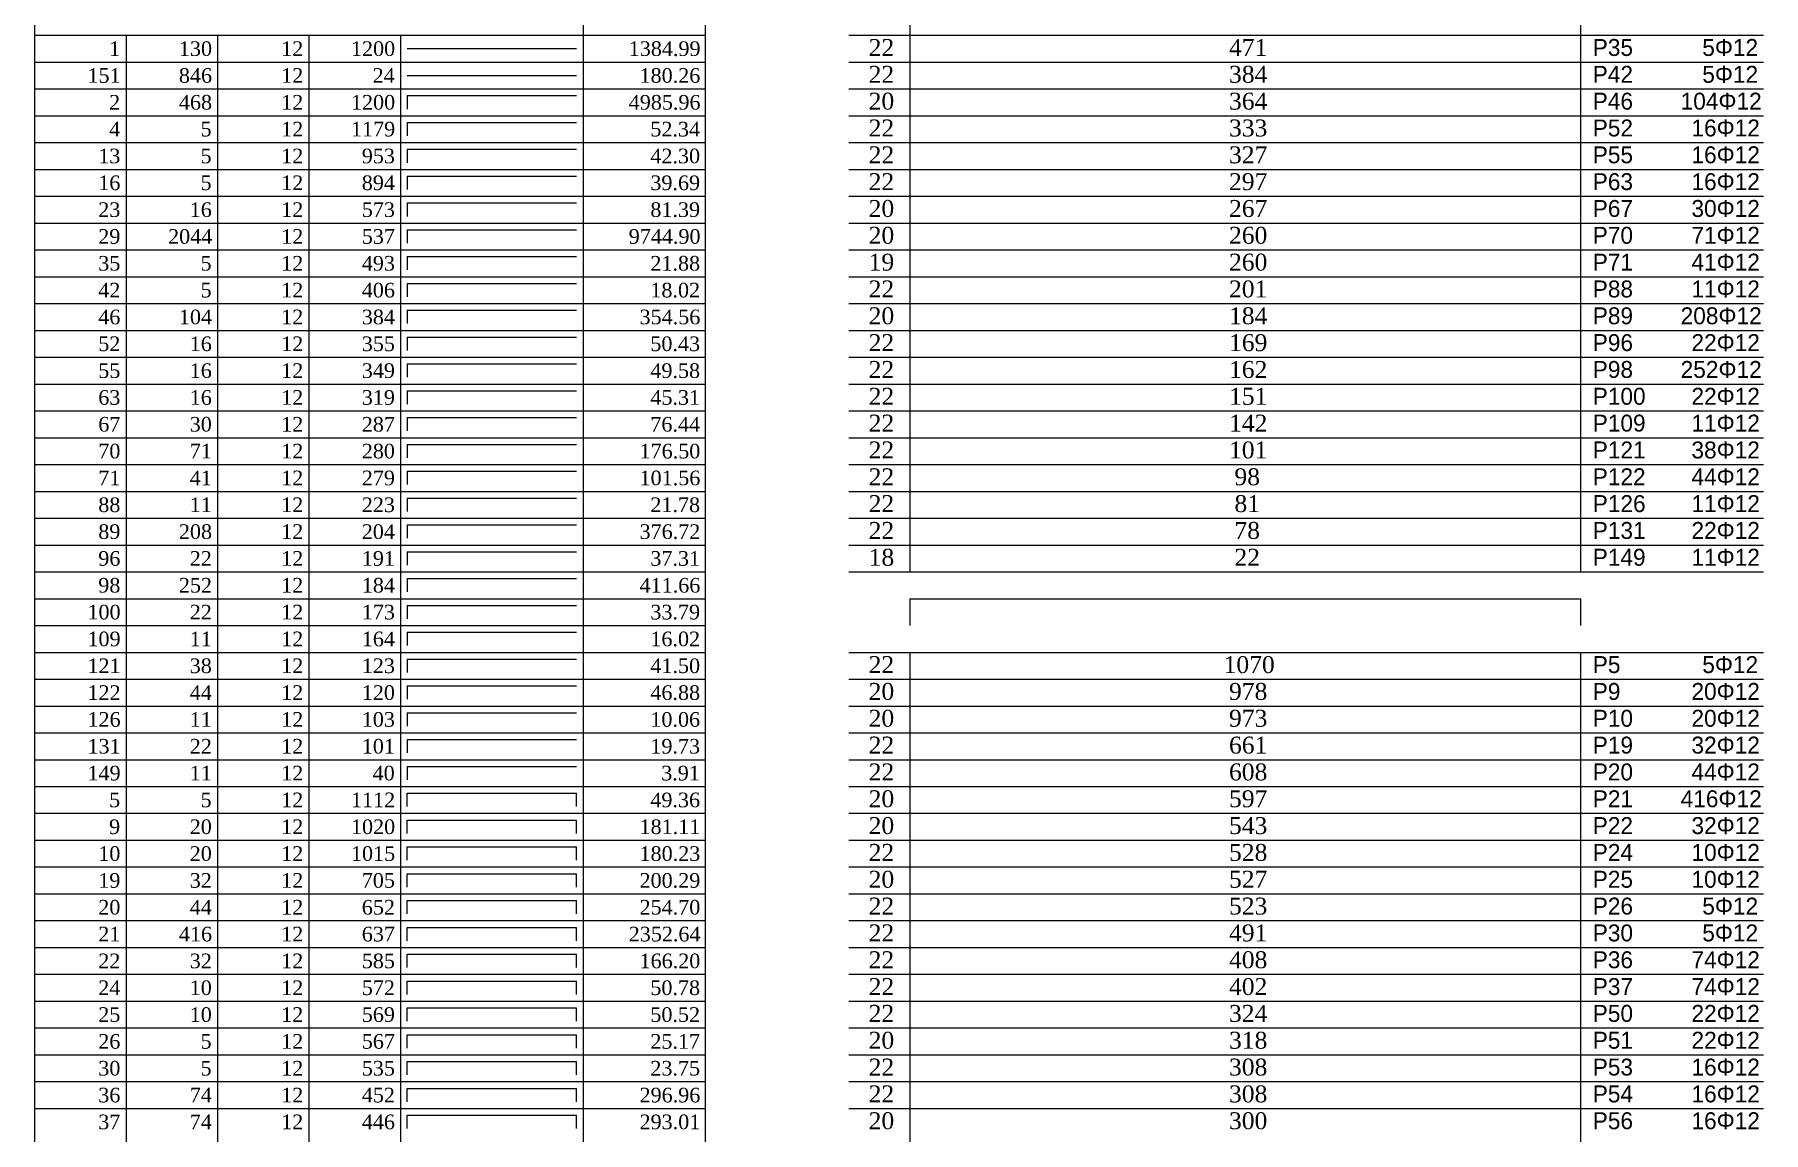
# Model space of a CAD drawing. Header units: metres. Extents: x 419734 to 420376, y 4564732 to 4565123.
# Drawn here: x 420047.38 to 420067.79, y 4565033.71 to 4565046.67 of the extents above; entities that cross this region are included whole.
import ezdxf

# ---------------------------------------------------------------- set-up
doc = ezdxf.new("R2010")
doc.units = ezdxf.units.M
doc.layers.add('SW_REINFORCEMENT', color=7, linetype='Continuous')
doc.layers.add('SW_TXT_TESTI', color=1, linetype='Continuous')
doc.styles.add('symbol_1_18', font='symbol.ttf', dxfattribs={"height": 0.2})
doc.styles.add('times new roman_1_18', font='times.ttf', dxfattribs={"height": 0.2})

msp = doc.modelspace()

# ---------------------------------------------------------------- linework, layer by layer
at = {"linetype": 'Continuous', "lineweight": -3}
for points in [[(420047.37623, 4565053.95175), (420047.37623, 4565021.00455)], [(420053.85623, 4565053.95175), (420053.85623, 4565021.63815)], [(420055.29623, 4565053.95175), (420055.29623, 4565021.00455)], [(420056.9948, 4565040.32935), (420067.7948, 4565040.32935)]]:
    msp.add_lwpolyline(points, dxfattribs=at)
at = {"color": 1, "linetype": 'Continuous', "lineweight": 5}
for points in [[(420057.7148, 4565048.56615), (420057.7148, 4565040.32935)], [(420065.6348, 4565048.56615), (420065.6348, 4565040.32935)], [(420047.37623, 4565046.66535), (420055.29623, 4565046.66535)], [(420048.45623, 4565046.66535), (420048.45623, 4565023.85575)], [(420049.53623, 4565046.66535), (420049.53623, 4565023.85575)], [(420050.61623, 4565046.66535), (420050.61623, 4565023.85575)], [(420051.69623, 4565046.66535), (420051.69623, 4565023.85575)], [(420056.9948, 4565046.66535), (420067.7948, 4565046.66535)], [(420047.37623, 4565046.34855), (420055.29623, 4565046.34855)], [(420056.9948, 4565046.34855), (420067.7948, 4565046.34855)], [(420047.37623, 4565046.03175), (420055.29623, 4565046.03175)], [(420056.9948, 4565046.03175), (420067.7948, 4565046.03175)], [(420047.37623, 4565045.71495), (420055.29623, 4565045.71495)], [(420056.9948, 4565045.71495), (420067.7948, 4565045.71495)], [(420047.37623, 4565045.39815), (420055.29623, 4565045.39815)], [(420056.9948, 4565045.39815), (420067.7948, 4565045.39815)], [(420047.37623, 4565045.08135), (420055.29623, 4565045.08135)], [(420056.9948, 4565045.08135), (420067.7948, 4565045.08135)], [(420047.37623, 4565044.76455), (420055.29623, 4565044.76455)], [(420056.9948, 4565044.76455), (420067.7948, 4565044.76455)], [(420047.37623, 4565044.44775), (420055.29623, 4565044.44775)], [(420056.9948, 4565044.44775), (420067.7948, 4565044.44775)], [(420047.37623, 4565044.13095), (420055.29623, 4565044.13095)], [(420056.9948, 4565044.13095), (420067.7948, 4565044.13095)], [(420047.37623, 4565043.81415), (420055.29623, 4565043.81415)], [(420056.9948, 4565043.81415), (420067.7948, 4565043.81415)], [(420047.37623, 4565043.49735), (420055.29623, 4565043.49735)], [(420056.9948, 4565043.49735), (420067.7948, 4565043.49735)], [(420047.37623, 4565043.18055), (420055.29623, 4565043.18055)], [(420056.9948, 4565043.18055), (420067.7948, 4565043.18055)], [(420047.37623, 4565042.86375), (420055.29623, 4565042.86375)], [(420056.9948, 4565042.86375), (420067.7948, 4565042.86375)], [(420047.37623, 4565042.54695), (420055.29623, 4565042.54695)], [(420056.9948, 4565042.54695), (420067.7948, 4565042.54695)], [(420047.37623, 4565042.23015), (420055.29623, 4565042.23015)], [(420056.9948, 4565042.23015), (420067.7948, 4565042.23015)], [(420047.37623, 4565041.91335), (420055.29623, 4565041.91335)], [(420056.9948, 4565041.91335), (420067.7948, 4565041.91335)], [(420047.37623, 4565041.59655), (420055.29623, 4565041.59655)], [(420056.9948, 4565041.59655), (420067.7948, 4565041.59655)], [(420047.37623, 4565041.27975), (420055.29623, 4565041.27975)], [(420056.9948, 4565041.27975), (420067.7948, 4565041.27975)], [(420047.37623, 4565040.96295), (420055.29623, 4565040.96295)], [(420056.9948, 4565040.96295), (420067.7948, 4565040.96295)], [(420047.37623, 4565040.64615), (420055.29623, 4565040.64615)], [(420056.9948, 4565040.64615), (420067.7948, 4565040.64615)], [(420047.37623, 4565040.32935), (420055.29623, 4565040.32935)], [(420047.37623, 4565040.01255), (420055.29623, 4565040.01255)], [(420047.37623, 4565039.69575), (420055.29623, 4565039.69575)], [(420047.37623, 4565039.37895), (420055.29623, 4565039.37895)], [(420056.9948, 4565039.37895), (420067.7948, 4565039.37895)], [(420057.7148, 4565039.37895), (420057.7148, 4565025.75655)], [(420065.6348, 4565039.37895), (420065.6348, 4565025.75655)], [(420047.37623, 4565039.06215), (420055.29623, 4565039.06215)], [(420056.9948, 4565039.06215), (420067.7948, 4565039.06215)], [(420047.37623, 4565038.74535), (420055.29623, 4565038.74535)], [(420056.9948, 4565038.74535), (420067.7948, 4565038.74535)], [(420047.37623, 4565038.42855), (420055.29623, 4565038.42855)], [(420056.9948, 4565038.42855), (420067.7948, 4565038.42855)], [(420047.37623, 4565038.11175), (420055.29623, 4565038.11175)], [(420056.9948, 4565038.11175), (420067.7948, 4565038.11175)], [(420047.37623, 4565037.79495), (420055.29623, 4565037.79495)], [(420056.9948, 4565037.79495), (420067.7948, 4565037.79495)], [(420047.37623, 4565037.47815), (420055.29623, 4565037.47815)], [(420056.9948, 4565037.47815), (420067.7948, 4565037.47815)], [(420047.37623, 4565037.16135), (420055.29623, 4565037.16135)], [(420056.9948, 4565037.16135), (420067.7948, 4565037.16135)], [(420047.37623, 4565036.84455), (420055.29623, 4565036.84455)], [(420056.9948, 4565036.84455), (420067.7948, 4565036.84455)], [(420047.37623, 4565036.52775), (420055.29623, 4565036.52775)], [(420056.9948, 4565036.52775), (420067.7948, 4565036.52775)], [(420047.37623, 4565036.21095), (420055.29623, 4565036.21095)], [(420056.9948, 4565036.21095), (420067.7948, 4565036.21095)], [(420047.37623, 4565035.89415), (420055.29623, 4565035.89415)], [(420056.9948, 4565035.89415), (420067.7948, 4565035.89415)], [(420047.37623, 4565035.57735), (420055.29623, 4565035.57735)], [(420056.9948, 4565035.57735), (420067.7948, 4565035.57735)], [(420047.37623, 4565035.26055), (420055.29623, 4565035.26055)], [(420056.9948, 4565035.26055), (420067.7948, 4565035.26055)], [(420047.37623, 4565034.94375), (420055.29623, 4565034.94375)], [(420056.9948, 4565034.94375), (420067.7948, 4565034.94375)], [(420047.37623, 4565034.62695), (420055.29623, 4565034.62695)], [(420056.9948, 4565034.62695), (420067.7948, 4565034.62695)], [(420047.37623, 4565034.31015), (420055.29623, 4565034.31015)], [(420056.9948, 4565034.31015), (420067.7948, 4565034.31015)], [(420047.37623, 4565033.99335), (420055.29623, 4565033.99335)], [(420056.9948, 4565033.99335), (420067.7948, 4565033.99335)]]:
    msp.add_lwpolyline(points, dxfattribs=at)
at = {"layer": 'SW_REINFORCEMENT', "color": 7, "ltscale": 0.05, "flags": 128}
for points in [[(420051.77543, 4565046.50695), (420053.77703, 4565046.50695)], [(420051.77543, 4565046.19015), (420053.77703, 4565046.19015)], [(420051.77543, 4565045.95255), (420053.77703, 4565045.95255)], [(420051.77543, 4565045.95255), (420051.77543, 4565045.79415)], [(420051.77543, 4565045.63575), (420053.77703, 4565045.63575)], [(420051.77543, 4565045.63575), (420051.77543, 4565045.47735)], [(420051.77543, 4565045.31895), (420053.77703, 4565045.31895)], [(420051.77543, 4565045.31895), (420051.77543, 4565045.16055)], [(420051.77543, 4565045.00215), (420053.77703, 4565045.00215)], [(420051.77543, 4565045.00215), (420051.77543, 4565044.84375)], [(420051.77543, 4565044.68535), (420053.77703, 4565044.68535)], [(420051.77543, 4565044.68535), (420051.77543, 4565044.52695)], [(420051.77543, 4565044.36855), (420053.77703, 4565044.36855)], [(420051.77543, 4565044.36855), (420051.77543, 4565044.21015)], [(420051.77543, 4565044.05175), (420053.77703, 4565044.05175)], [(420051.77543, 4565044.05175), (420051.77543, 4565043.89335)], [(420051.77543, 4565043.73495), (420053.77703, 4565043.73495)], [(420051.77543, 4565043.73495), (420051.77543, 4565043.57655)], [(420051.77543, 4565043.41815), (420053.77703, 4565043.41815)], [(420051.77543, 4565043.41815), (420051.77543, 4565043.25975)], [(420051.77543, 4565043.10135), (420053.77703, 4565043.10135)], [(420051.77543, 4565043.10135), (420051.77543, 4565042.94295)], [(420051.77543, 4565042.78455), (420053.77703, 4565042.78455)], [(420051.77543, 4565042.78455), (420051.77543, 4565042.62615)], [(420051.77543, 4565042.46775), (420053.77703, 4565042.46775)], [(420051.77543, 4565042.46775), (420051.77543, 4565042.30935)], [(420051.77543, 4565042.15095), (420053.77703, 4565042.15095)], [(420051.77543, 4565042.15095), (420051.77543, 4565041.99255)], [(420051.77543, 4565041.83415), (420053.77703, 4565041.83415)], [(420051.77543, 4565041.83415), (420051.77543, 4565041.67575)], [(420051.77543, 4565041.51735), (420053.77703, 4565041.51735)], [(420051.77543, 4565041.51735), (420051.77543, 4565041.35895)], [(420051.77543, 4565041.20055), (420053.77703, 4565041.20055)], [(420051.77543, 4565041.20055), (420051.77543, 4565041.04215)], [(420051.77543, 4565040.88375), (420053.77703, 4565040.88375)], [(420051.77543, 4565040.88375), (420051.77543, 4565040.72535)], [(420051.77543, 4565040.56695), (420053.77703, 4565040.56695)], [(420051.77543, 4565040.56695), (420051.77543, 4565040.40855)], [(420051.77543, 4565040.25015), (420053.77703, 4565040.25015)], [(420051.77543, 4565040.25015), (420051.77543, 4565040.09175)], [(420051.77543, 4565039.93335), (420053.77703, 4565039.93335)], [(420051.77543, 4565039.93335), (420051.77543, 4565039.77495)], [(420057.7148, 4565040.01255), (420065.6348, 4565040.01255)], [(420057.7148, 4565040.01255), (420057.7148, 4565039.69575)], [(420065.6348, 4565040.01255), (420065.6348, 4565039.69575)], [(420051.77543, 4565039.61655), (420053.77703, 4565039.61655)], [(420051.77543, 4565039.61655), (420051.77543, 4565039.45815)], [(420051.77543, 4565039.29975), (420053.77703, 4565039.29975)], [(420051.77543, 4565039.29975), (420051.77543, 4565039.14135)], [(420051.77543, 4565038.98295), (420053.77703, 4565038.98295)], [(420051.77543, 4565038.98295), (420051.77543, 4565038.82455)], [(420051.77543, 4565038.66615), (420053.77703, 4565038.66615)], [(420051.77543, 4565038.66615), (420051.77543, 4565038.50775)], [(420051.77543, 4565038.34935), (420053.77703, 4565038.34935)], [(420051.77543, 4565038.34935), (420051.77543, 4565038.19095)], [(420051.77543, 4565038.03255), (420053.77703, 4565038.03255)], [(420051.77543, 4565038.03255), (420051.77543, 4565037.87415)], [(420051.77543, 4565037.71575), (420053.77703, 4565037.71575)], [(420051.77543, 4565037.55735), (420051.77543, 4565037.71575)], [(420053.77703, 4565037.55735), (420053.77703, 4565037.71575)], [(420051.77543, 4565037.39895), (420053.77703, 4565037.39895)], [(420051.77543, 4565037.24055), (420051.77543, 4565037.39895)], [(420053.77703, 4565037.24055), (420053.77703, 4565037.39895)], [(420051.77543, 4565037.08215), (420053.77703, 4565037.08215)], [(420051.77543, 4565036.92375), (420051.77543, 4565037.08215)], [(420053.77703, 4565036.92375), (420053.77703, 4565037.08215)], [(420051.77543, 4565036.76535), (420053.77703, 4565036.76535)], [(420051.77543, 4565036.60695), (420051.77543, 4565036.76535)], [(420053.77703, 4565036.60695), (420053.77703, 4565036.76535)], [(420051.77543, 4565036.44855), (420053.77703, 4565036.44855)], [(420051.77543, 4565036.29015), (420051.77543, 4565036.44855)], [(420053.77703, 4565036.29015), (420053.77703, 4565036.44855)], [(420051.77543, 4565036.13175), (420053.77703, 4565036.13175)], [(420051.77543, 4565035.97335), (420051.77543, 4565036.13175)], [(420053.77703, 4565035.97335), (420053.77703, 4565036.13175)], [(420051.77543, 4565035.81495), (420053.77703, 4565035.81495)], [(420051.77543, 4565035.65655), (420051.77543, 4565035.81495)], [(420053.77703, 4565035.65655), (420053.77703, 4565035.81495)], [(420051.77543, 4565035.49815), (420053.77703, 4565035.49815)], [(420051.77543, 4565035.33975), (420051.77543, 4565035.49815)], [(420053.77703, 4565035.33975), (420053.77703, 4565035.49815)], [(420051.77543, 4565035.18135), (420053.77703, 4565035.18135)], [(420051.77543, 4565035.02295), (420051.77543, 4565035.18135)], [(420053.77703, 4565035.02295), (420053.77703, 4565035.18135)], [(420051.77543, 4565034.86455), (420053.77703, 4565034.86455)], [(420051.77543, 4565034.70615), (420051.77543, 4565034.86455)], [(420053.77703, 4565034.70615), (420053.77703, 4565034.86455)], [(420051.77543, 4565034.54775), (420053.77703, 4565034.54775)], [(420051.77543, 4565034.38935), (420051.77543, 4565034.54775)], [(420053.77703, 4565034.38935), (420053.77703, 4565034.54775)], [(420051.77543, 4565034.23095), (420053.77703, 4565034.23095)], [(420051.77543, 4565034.07255), (420051.77543, 4565034.23095)], [(420053.77703, 4565034.07255), (420053.77703, 4565034.23095)], [(420051.77543, 4565033.91415), (420053.77703, 4565033.91415)], [(420051.77543, 4565033.75575), (420051.77543, 4565033.91415)], [(420053.77703, 4565033.75575), (420053.77703, 4565033.91415)]]:
    msp.add_lwpolyline(points, dxfattribs=at)

# ---------------------------------------------------------------- texts
at = {"layer": 'SW_TXT_TESTI', "linetype": 'Continuous', "lineweight": 5, "style": 'times new roman_1_18'}
for s, p in [('1', (420048.2564, 4565046.42055)), ('130', (420049.08074, 4565046.42055)), ('12', (420050.28857, 4565046.42055)), ('1200', (420051.1129, 4565046.42055)), ('1384.99', (420054.39332, 4565046.42055)), ('151', (420048.00074, 4565046.10375)), ('846', (420049.08074, 4565046.10375)), ('12', (420050.28857, 4565046.10375)), ('24', (420051.36857, 4565046.10375)), ('180.26', (420054.52116, 4565046.10375)), ('2', (420048.2564, 4565045.78695)), ('468', (420049.08074, 4565045.78695)), ('12', (420050.28857, 4565045.78695)), ('1200', (420051.1129, 4565045.78695)), ('4985.96', (420054.39332, 4565045.78695)), ('4', (420048.2564, 4565045.47015)), ('5', (420049.3364, 4565045.47015)), ('12', (420050.28857, 4565045.47015)), ('1179', (420051.1129, 4565045.47015)), ('52.34', (420054.64899, 4565045.47015)), ('13', (420048.12857, 4565045.15335)), ('5', (420049.3364, 4565045.15335)), ('12', (420050.28857, 4565045.15335)), ('953', (420051.24074, 4565045.15335)), ('42.30', (420054.64899, 4565045.15335)), ('16', (420048.12857, 4565044.83655)), ('5', (420049.3364, 4565044.83655)), ('12', (420050.28857, 4565044.83655)), ('894', (420051.24074, 4565044.83655)), ('39.69', (420054.64899, 4565044.83655)), ('23', (420048.12857, 4565044.51975)), ('16', (420049.20857, 4565044.51975)), ('12', (420050.28857, 4565044.51975)), ('573', (420051.24074, 4565044.51975)), ('81.39', (420054.64899, 4565044.51975)), ('29', (420048.12857, 4565044.20295)), ('2044', (420048.9529, 4565044.20295)), ('12', (420050.28857, 4565044.20295)), ('537', (420051.24074, 4565044.20295)), ('9744.90', (420054.39332, 4565044.20295)), ('35', (420048.12857, 4565043.88615)), ('5', (420049.3364, 4565043.88615)), ('12', (420050.28857, 4565043.88615)), ('493', (420051.24074, 4565043.88615)), ('21.88', (420054.64899, 4565043.88615)), ('42', (420048.12857, 4565043.56935)), ('5', (420049.3364, 4565043.56935)), ('12', (420050.28857, 4565043.56935)), ('406', (420051.24074, 4565043.56935)), ('18.02', (420054.64899, 4565043.56935)), ('46', (420048.12857, 4565043.25255)), ('104', (420049.08074, 4565043.25255)), ('12', (420050.28857, 4565043.25255)), ('384', (420051.24074, 4565043.25255)), ('354.56', (420054.52116, 4565043.25255)), ('52', (420048.12857, 4565042.93575)), ('16', (420049.20857, 4565042.93575)), ('12', (420050.28857, 4565042.93575)), ('355', (420051.24074, 4565042.93575)), ('50.43', (420054.64899, 4565042.93575)), ('55', (420048.12857, 4565042.61895)), ('16', (420049.20857, 4565042.61895)), ('12', (420050.28857, 4565042.61895)), ('349', (420051.24074, 4565042.61895)), ('49.58', (420054.64899, 4565042.61895)), ('63', (420048.12857, 4565042.30215)), ('16', (420049.20857, 4565042.30215)), ('12', (420050.28857, 4565042.30215)), ('319', (420051.24074, 4565042.30215)), ('45.31', (420054.64899, 4565042.30215)), ('67', (420048.12857, 4565041.98535)), ('30', (420049.20857, 4565041.98535)), ('12', (420050.28857, 4565041.98535)), ('287', (420051.24074, 4565041.98535)), ('76.44', (420054.64899, 4565041.98535)), ('70', (420048.12857, 4565041.66855)), ('71', (420049.20857, 4565041.66855)), ('12', (420050.28857, 4565041.66855)), ('280', (420051.24074, 4565041.66855)), ('176.50', (420054.52116, 4565041.66855)), ('71', (420048.12857, 4565041.35175)), ('41', (420049.20857, 4565041.35175)), ('12', (420050.28857, 4565041.35175)), ('279', (420051.24074, 4565041.35175)), ('101.56', (420054.52116, 4565041.35175)), ('88', (420048.12857, 4565041.03495)), ('11', (420049.20857, 4565041.03495)), ('12', (420050.28857, 4565041.03495)), ('223', (420051.24074, 4565041.03495)), ('21.78', (420054.64899, 4565041.03495)), ('89', (420048.12857, 4565040.71815)), ('208', (420049.08074, 4565040.71815)), ('12', (420050.28857, 4565040.71815)), ('204', (420051.24074, 4565040.71815)), ('376.72', (420054.52116, 4565040.71815)), ('96', (420048.12857, 4565040.40135)), ('22', (420049.20857, 4565040.40135)), ('12', (420050.28857, 4565040.40135)), ('191', (420051.24074, 4565040.40135)), ('37.31', (420054.64899, 4565040.40135)), ('98', (420048.12857, 4565040.08455)), ('252', (420049.08074, 4565040.08455)), ('12', (420050.28857, 4565040.08455)), ('184', (420051.24074, 4565040.08455)), ('411.66', (420054.52116, 4565040.08455)), ('100', (420048.00074, 4565039.76775)), ('22', (420049.20857, 4565039.76775)), ('12', (420050.28857, 4565039.76775)), ('173', (420051.24074, 4565039.76775)), ('33.79', (420054.64899, 4565039.76775)), ('109', (420048.00074, 4565039.45095)), ('11', (420049.20857, 4565039.45095)), ('12', (420050.28857, 4565039.45095)), ('164', (420051.24074, 4565039.45095)), ('16.02', (420054.64899, 4565039.45095)), ('121', (420048.00074, 4565039.13415)), ('38', (420049.20857, 4565039.13415)), ('12', (420050.28857, 4565039.13415)), ('123', (420051.24074, 4565039.13415)), ('41.50', (420054.64899, 4565039.13415)), ('122', (420048.00074, 4565038.81735)), ('44', (420049.20857, 4565038.81735)), ('12', (420050.28857, 4565038.81735)), ('120', (420051.24074, 4565038.81735)), ('46.88', (420054.64899, 4565038.81735)), ('126', (420048.00074, 4565038.50055)), ('11', (420049.20857, 4565038.50055)), ('12', (420050.28857, 4565038.50055)), ('103', (420051.24074, 4565038.50055)), ('10.06', (420054.64899, 4565038.50055)), ('131', (420048.00074, 4565038.18375)), ('22', (420049.20857, 4565038.18375)), ('12', (420050.28857, 4565038.18375)), ('101', (420051.24074, 4565038.18375)), ('19.73', (420054.64899, 4565038.18375)), ('149', (420048.00074, 4565037.86695)), ('11', (420049.20857, 4565037.86695)), ('12', (420050.28857, 4565037.86695)), ('40', (420051.36857, 4565037.86695)), ('3.91', (420054.77682, 4565037.86695)), ('5', (420048.2564, 4565037.55015)), ('5', (420049.3364, 4565037.55015)), ('12', (420050.28857, 4565037.55015)), ('1112', (420051.1129, 4565037.55015)), ('49.36', (420054.64899, 4565037.55015)), ('9', (420048.2564, 4565037.23335)), ('20', (420049.20857, 4565037.23335)), ('12', (420050.28857, 4565037.23335)), ('1020', (420051.1129, 4565037.23335)), ('181.11', (420054.52116, 4565037.23335)), ('10', (420048.12857, 4565036.91655)), ('20', (420049.20857, 4565036.91655)), ('12', (420050.28857, 4565036.91655)), ('1015', (420051.1129, 4565036.91655)), ('180.23', (420054.52116, 4565036.91655)), ('19', (420048.12857, 4565036.59975)), ('32', (420049.20857, 4565036.59975)), ('12', (420050.28857, 4565036.59975)), ('705', (420051.24074, 4565036.59975)), ('200.29', (420054.52116, 4565036.59975)), ('20', (420048.12857, 4565036.28295)), ('44', (420049.20857, 4565036.28295)), ('12', (420050.28857, 4565036.28295)), ('652', (420051.24074, 4565036.28295)), ('254.70', (420054.52116, 4565036.28295)), ('21', (420048.12857, 4565035.96615)), ('416', (420049.08074, 4565035.96615)), ('12', (420050.28857, 4565035.96615)), ('637', (420051.24074, 4565035.96615)), ('2352.64', (420054.39332, 4565035.96615)), ('22', (420048.12857, 4565035.64935)), ('32', (420049.20857, 4565035.64935)), ('12', (420050.28857, 4565035.64935)), ('585', (420051.24074, 4565035.64935)), ('166.20', (420054.52116, 4565035.64935)), ('24', (420048.12857, 4565035.33255)), ('10', (420049.20857, 4565035.33255)), ('12', (420050.28857, 4565035.33255)), ('572', (420051.24074, 4565035.33255)), ('50.78', (420054.64899, 4565035.33255)), ('25', (420048.12857, 4565035.01575)), ('10', (420049.20857, 4565035.01575)), ('12', (420050.28857, 4565035.01575)), ('569', (420051.24074, 4565035.01575)), ('50.52', (420054.64899, 4565035.01575)), ('26', (420048.12857, 4565034.69895)), ('5', (420049.3364, 4565034.69895)), ('12', (420050.28857, 4565034.69895)), ('567', (420051.24074, 4565034.69895)), ('25.17', (420054.64899, 4565034.69895)), ('30', (420048.12857, 4565034.38215)), ('5', (420049.3364, 4565034.38215)), ('12', (420050.28857, 4565034.38215)), ('535', (420051.24074, 4565034.38215)), ('23.75', (420054.64899, 4565034.38215)), ('36', (420048.12857, 4565034.06535)), ('74', (420049.20857, 4565034.06535)), ('12', (420050.28857, 4565034.06535)), ('452', (420051.24074, 4565034.06535)), ('296.96', (420054.52116, 4565034.06535)), ('293.01', (420054.52116, 4565033.74855)), ('37', (420048.12857, 4565033.74855)), ('74', (420049.20857, 4565033.74855)), ('12', (420050.28857, 4565033.74855)), ('446', (420051.24074, 4565033.74855))]:
    msp.add_text(s, height=0.1728, dxfattribs=at).set_placement(p)
at = {"layer": 'SW_TXT_TESTI', "linetype": 'Continuous', "lineweight": -3}
for s, style, p in [('22', 'times new roman_1_18', (420057.22697, 4565046.42055)), ('471', 'times new roman_1_18', (420061.48305, 4565046.42055)), ('R35', 'symbol_1_18', (420065.7788, 4565046.42055)), ('5F12', 'symbol_1_18', (420067.07261, 4565046.42055)), ('22', 'times new roman_1_18', (420057.22697, 4565046.10375)), ('384', 'times new roman_1_18', (420061.48305, 4565046.10375)), ('R42', 'symbol_1_18', (420065.7788, 4565046.10375)), ('5F12', 'symbol_1_18', (420067.07261, 4565046.10375)), ('20', 'times new roman_1_18', (420057.22697, 4565045.78695)), ('364', 'times new roman_1_18', (420061.48305, 4565045.78695)), ('R46', 'symbol_1_18', (420065.7788, 4565045.78695)), ('104F12', 'symbol_1_18', (420066.81716, 4565045.78695)), ('22', 'times new roman_1_18', (420057.22697, 4565045.47015)), ('333', 'times new roman_1_18', (420061.48305, 4565045.47015)), ('R52', 'symbol_1_18', (420065.7788, 4565045.47015)), ('16F12', 'symbol_1_18', (420066.94489, 4565045.47015)), ('22', 'times new roman_1_18', (420057.22697, 4565045.15335)), ('327', 'times new roman_1_18', (420061.48305, 4565045.15335)), ('R55', 'symbol_1_18', (420065.7788, 4565045.15335)), ('16F12', 'symbol_1_18', (420066.94489, 4565045.15335)), ('22', 'times new roman_1_18', (420057.22697, 4565044.83655)), ('297', 'times new roman_1_18', (420061.48305, 4565044.83655)), ('R63', 'symbol_1_18', (420065.7788, 4565044.83655)), ('16F12', 'symbol_1_18', (420066.94489, 4565044.83655)), ('20', 'times new roman_1_18', (420057.22697, 4565044.51975)), ('267', 'times new roman_1_18', (420061.48305, 4565044.51975)), ('R67', 'symbol_1_18', (420065.7788, 4565044.51975)), ('30F12', 'symbol_1_18', (420066.94489, 4565044.51975)), ('20', 'times new roman_1_18', (420057.22697, 4565044.20295)), ('260', 'times new roman_1_18', (420061.48305, 4565044.20295)), ('R70', 'symbol_1_18', (420065.7788, 4565044.20295)), ('71F12', 'symbol_1_18', (420066.94489, 4565044.20295)), ('19', 'times new roman_1_18', (420057.22697, 4565043.88615)), ('260', 'times new roman_1_18', (420061.48305, 4565043.88615)), ('R71', 'symbol_1_18', (420065.7788, 4565043.88615)), ('41F12', 'symbol_1_18', (420066.94489, 4565043.88615)), ('22', 'times new roman_1_18', (420057.22697, 4565043.56935)), ('201', 'times new roman_1_18', (420061.48305, 4565043.56935)), ('R88', 'symbol_1_18', (420065.7788, 4565043.56935)), ('11F12', 'symbol_1_18', (420066.94489, 4565043.56935)), ('20', 'times new roman_1_18', (420057.22697, 4565043.25255)), ('184', 'times new roman_1_18', (420061.48305, 4565043.25255)), ('R89', 'symbol_1_18', (420065.7788, 4565043.25255)), ('208F12', 'symbol_1_18', (420066.81716, 4565043.25255)), ('22', 'times new roman_1_18', (420057.22697, 4565042.93575)), ('169', 'times new roman_1_18', (420061.48305, 4565042.93575)), ('R96', 'symbol_1_18', (420065.7788, 4565042.93575)), ('22F12', 'symbol_1_18', (420066.94489, 4565042.93575)), ('22', 'times new roman_1_18', (420057.22697, 4565042.61895)), ('162', 'times new roman_1_18', (420061.48305, 4565042.61895)), ('R98', 'symbol_1_18', (420065.7788, 4565042.61895)), ('252F12', 'symbol_1_18', (420066.81716, 4565042.61895)), ('22', 'times new roman_1_18', (420057.22697, 4565042.30215)), ('151', 'times new roman_1_18', (420061.48305, 4565042.30215)), ('R100', 'symbol_1_18', (420065.7788, 4565042.30215)), ('22F12', 'symbol_1_18', (420066.94489, 4565042.30215)), ('22', 'times new roman_1_18', (420057.22697, 4565041.98535)), ('142', 'times new roman_1_18', (420061.48305, 4565041.98535)), ('R109', 'symbol_1_18', (420065.7788, 4565041.98535)), ('11F12', 'symbol_1_18', (420066.94489, 4565041.98535)), ('22', 'times new roman_1_18', (420057.22697, 4565041.66855)), ('101', 'times new roman_1_18', (420061.48305, 4565041.66855)), ('R121', 'symbol_1_18', (420065.7788, 4565041.66855)), ('38F12', 'symbol_1_18', (420066.94489, 4565041.66855)), ('22', 'times new roman_1_18', (420057.22697, 4565041.35175)), ('98', 'times new roman_1_18', (420061.54697, 4565041.35175)), ('R122', 'symbol_1_18', (420065.7788, 4565041.35175)), ('44F12', 'symbol_1_18', (420066.94489, 4565041.35175)), ('22', 'times new roman_1_18', (420057.22697, 4565041.03495)), ('81', 'times new roman_1_18', (420061.54697, 4565041.03495)), ('R126', 'symbol_1_18', (420065.7788, 4565041.03495)), ('11F12', 'symbol_1_18', (420066.94489, 4565041.03495)), ('22', 'times new roman_1_18', (420057.22697, 4565040.71815)), ('78', 'times new roman_1_18', (420061.54697, 4565040.71815)), ('R131', 'symbol_1_18', (420065.7788, 4565040.71815)), ('22F12', 'symbol_1_18', (420066.94489, 4565040.71815)), ('18', 'times new roman_1_18', (420057.22697, 4565040.40135)), ('22', 'times new roman_1_18', (420061.54697, 4565040.40135)), ('R149', 'symbol_1_18', (420065.7788, 4565040.40135)), ('11F12', 'symbol_1_18', (420066.94489, 4565040.40135)), ('22', 'times new roman_1_18', (420057.22697, 4565039.13415)), ('1070', 'times new roman_1_18', (420061.41913, 4565039.13415)), ('R5', 'symbol_1_18', (420065.7788, 4565039.13415)), ('5F12', 'symbol_1_18', (420067.07261, 4565039.13415)), ('20', 'times new roman_1_18', (420057.22697, 4565038.81735)), ('978', 'times new roman_1_18', (420061.48305, 4565038.81735)), ('R9', 'symbol_1_18', (420065.7788, 4565038.81735)), ('20F12', 'symbol_1_18', (420066.94489, 4565038.81735)), ('20', 'times new roman_1_18', (420057.22697, 4565038.50055)), ('973', 'times new roman_1_18', (420061.48305, 4565038.50055)), ('R10', 'symbol_1_18', (420065.7788, 4565038.50055)), ('20F12', 'symbol_1_18', (420066.94489, 4565038.50055)), ('22', 'times new roman_1_18', (420057.22697, 4565038.18375)), ('661', 'times new roman_1_18', (420061.48305, 4565038.18375)), ('R19', 'symbol_1_18', (420065.7788, 4565038.18375)), ('32F12', 'symbol_1_18', (420066.94489, 4565038.18375)), ('22', 'times new roman_1_18', (420057.22697, 4565037.86695)), ('608', 'times new roman_1_18', (420061.48305, 4565037.86695)), ('R20', 'symbol_1_18', (420065.7788, 4565037.86695)), ('44F12', 'symbol_1_18', (420066.94489, 4565037.86695)), ('20', 'times new roman_1_18', (420057.22697, 4565037.55015)), ('597', 'times new roman_1_18', (420061.48305, 4565037.55015)), ('R21', 'symbol_1_18', (420065.7788, 4565037.55015)), ('416F12', 'symbol_1_18', (420066.81716, 4565037.55015)), ('20', 'times new roman_1_18', (420057.22697, 4565037.23335)), ('543', 'times new roman_1_18', (420061.48305, 4565037.23335)), ('R22', 'symbol_1_18', (420065.7788, 4565037.23335)), ('32F12', 'symbol_1_18', (420066.94489, 4565037.23335)), ('22', 'times new roman_1_18', (420057.22697, 4565036.91655)), ('528', 'times new roman_1_18', (420061.48305, 4565036.91655)), ('R24', 'symbol_1_18', (420065.7788, 4565036.91655)), ('10F12', 'symbol_1_18', (420066.94489, 4565036.91655)), ('20', 'times new roman_1_18', (420057.22697, 4565036.59975)), ('527', 'times new roman_1_18', (420061.48305, 4565036.59975)), ('R25', 'symbol_1_18', (420065.7788, 4565036.59975)), ('10F12', 'symbol_1_18', (420066.94489, 4565036.59975)), ('22', 'times new roman_1_18', (420057.22697, 4565036.28295)), ('523', 'times new roman_1_18', (420061.48305, 4565036.28295)), ('R26', 'symbol_1_18', (420065.7788, 4565036.28295)), ('5F12', 'symbol_1_18', (420067.07261, 4565036.28295)), ('22', 'times new roman_1_18', (420057.22697, 4565035.96615)), ('491', 'times new roman_1_18', (420061.48305, 4565035.96615)), ('R30', 'symbol_1_18', (420065.7788, 4565035.96615)), ('5F12', 'symbol_1_18', (420067.07261, 4565035.96615)), ('22', 'times new roman_1_18', (420057.22697, 4565035.64935)), ('408', 'times new roman_1_18', (420061.48305, 4565035.64935)), ('R36', 'symbol_1_18', (420065.7788, 4565035.64935)), ('74F12', 'symbol_1_18', (420066.94489, 4565035.64935)), ('22', 'times new roman_1_18', (420057.22697, 4565035.33255)), ('402', 'times new roman_1_18', (420061.48305, 4565035.33255)), ('R37', 'symbol_1_18', (420065.7788, 4565035.33255)), ('74F12', 'symbol_1_18', (420066.94489, 4565035.33255)), ('22', 'times new roman_1_18', (420057.22697, 4565035.01575)), ('324', 'times new roman_1_18', (420061.48305, 4565035.01575)), ('R50', 'symbol_1_18', (420065.7788, 4565035.01575)), ('22F12', 'symbol_1_18', (420066.94489, 4565035.01575)), ('20', 'times new roman_1_18', (420057.22697, 4565034.69895)), ('318', 'times new roman_1_18', (420061.48305, 4565034.69895)), ('R51', 'symbol_1_18', (420065.7788, 4565034.69895)), ('22F12', 'symbol_1_18', (420066.94489, 4565034.69895)), ('22', 'times new roman_1_18', (420057.22697, 4565034.38215)), ('308', 'times new roman_1_18', (420061.48305, 4565034.38215)), ('R53', 'symbol_1_18', (420065.7788, 4565034.38215)), ('16F12', 'symbol_1_18', (420066.94489, 4565034.38215)), ('22', 'times new roman_1_18', (420057.22697, 4565034.06535)), ('308', 'times new roman_1_18', (420061.48305, 4565034.06535)), ('R54', 'symbol_1_18', (420065.7788, 4565034.06535)), ('16F12', 'symbol_1_18', (420066.94489, 4565034.06535)), ('20', 'times new roman_1_18', (420057.22697, 4565033.74855)), ('300', 'times new roman_1_18', (420061.48305, 4565033.74855)), ('R56', 'symbol_1_18', (420065.7788, 4565033.74855)), ('16F12', 'symbol_1_18', (420066.94489, 4565033.74855))]:
    msp.add_text(s, height=0.2, dxfattribs=dict(at, style=style)).set_placement(p)

doc.saveas('drawing.dxf')
